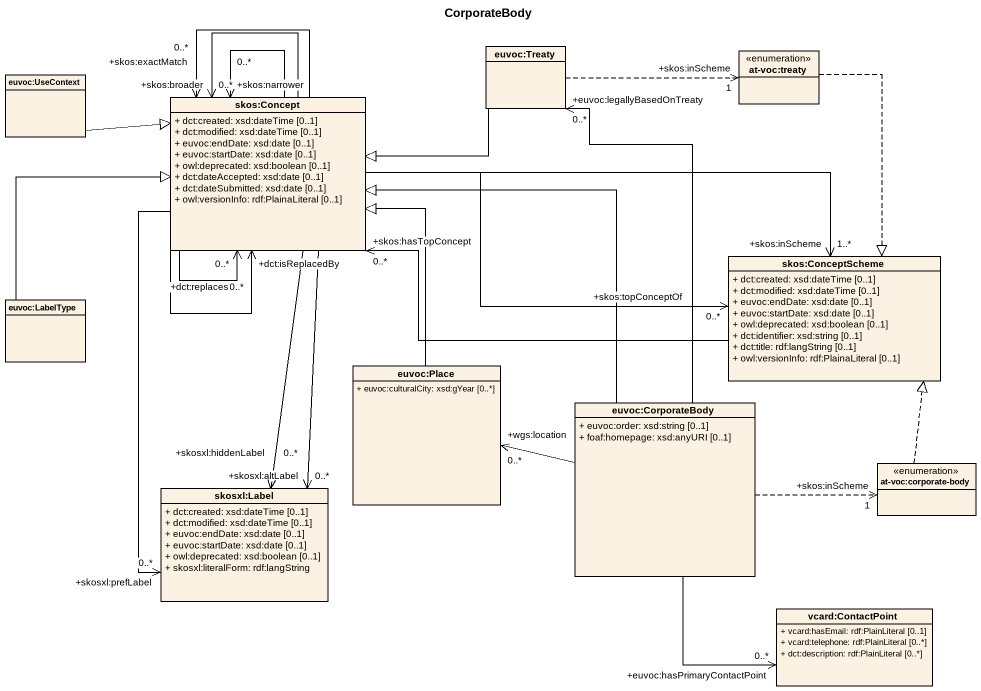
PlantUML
@startuml
title CorporateBody
hide circle
hide empty members
skinparam classAttributeIconSize 0
class "euvoc:UseContext" as euvoc_UseContext
class "euvoc:Treaty" as euvoc_Treaty
enum "at-voc:treaty" as at_voc_treaty
class "skos:Concept" as skos_Concept {
  + dct:created: xsd:dateTime [0..1]
  + dct:modified: xsd:dateTime [0..1]
  + euvoc:endDate: xsd:date [0..1]
  + euvoc:startDate: xsd:date [0..1]
  + owl:deprecated: xsd:boolean [0..1]
  + dct:dateAccepted: xsd:date [0..1]
  + dct:dateSubmitted: xsd:date [0..1]
  + owl:versionInfo: rdf:PlainaLiteral [0..1]
}
class "skos:ConceptScheme" as skos_ConceptScheme {
  + dct:created: xsd:dateTime [0..1]
  + dct:modified: xsd:dateTime [0..1]
  + euvoc:endDate: xsd:date [0..1]
  + euvoc:startDate: xsd:date [0..1]
  + owl:deprecated: xsd:boolean [0..1]
  + dct:identifier: xsd:string [0..1]
  + dct:title: rdf:langString [0..1]
  + owl:versionInfo: rdf:PlainaLiteral [0..1]
}
class "euvoc:LabelType" as euvoc_LabelType
class "euvoc:Place" as euvoc_Place {
  + euvoc:culturalCity: xsd:gYear [0..*]
}
class "euvoc:CorporateBody" as euvoc_CorporateBody {
  + euvoc:order: xsd:string [0..1]
  + foaf:homepage: xsd:anyURI [0..1]
}
enum "at-voc:corporate-body" as at_voc_corporate_body
class "skosxl:Label" as skosxl_Label {
  + dct:created: xsd:dateTime [0..1]
  + dct:modified: xsd:dateTime [0..1]
  + euvoc:endDate: xsd:date [0..1]
  + euvoc:startDate: xsd:date [0..1]
  + owl:deprecated: xsd:boolean [0..1]
  + skosxl:literalForm: rdf:langString
}
class "vcard:ContactPoint" as vcard_ContactPoint {
  + vcard:hasEmail: rdf:PlainLiteral [0..1]
  + vcard:telephone: rdf:PlainLiteral [0..*]
  + dct:description: rdf:PlainLiteral [0..*]
}
euvoc_UseContext -right-|> skos_Concept
euvoc_Treaty .right.> "+skos:inScheme\n1" at_voc_treaty
euvoc_Treaty -left-|> skos_Concept
at_voc_treaty ..|> skos_ConceptScheme
skos_Concept --> "+dct:isReplacedBy\n0..*" skos_Concept
skos_Concept --> "+dct:replaces\n0..*" skos_Concept
skos_Concept --> "+skos:narrower\n0..*" skos_Concept
skos_Concept --> "+skos:broader\n0..*" skos_Concept
skos_Concept --> "+skos:exactMatch\n0..*" skos_Concept
skos_Concept -right-> "+skos:topConceptOf\n0..*" skos_ConceptScheme
skos_Concept -right-> "+skos:inScheme\n1..*" skos_ConceptScheme
skos_Concept --> "+skosxl:prefLabel\n0..*" skosxl_Label
skos_Concept --> "+skosxl:altLabel\n0..*" skosxl_Label
skos_Concept --> "+skosxl:hiddenLabel\n0..*" skosxl_Label
skos_ConceptScheme -left-> "+skos:hasTopConcept\n0..*" skos_Concept
euvoc_LabelType -up-|> skos_Concept
euvoc_Place -up-|> skos_Concept
euvoc_CorporateBody -up-> "+euvoc:legallyBasedOnTreaty\n0..*" euvoc_Treaty
euvoc_CorporateBody -up-|> skos_Concept
euvoc_CorporateBody -left-> "+wgs:location\n0..*" euvoc_Place
euvoc_CorporateBody .right.> "+skos:inScheme\n1" at_voc_corporate_body
euvoc_CorporateBody --> "+euvoc:hasPrimaryContactPoint\n0..*" vcard_ContactPoint
at_voc_corporate_body .up.|> skos_ConceptScheme
@enduml
